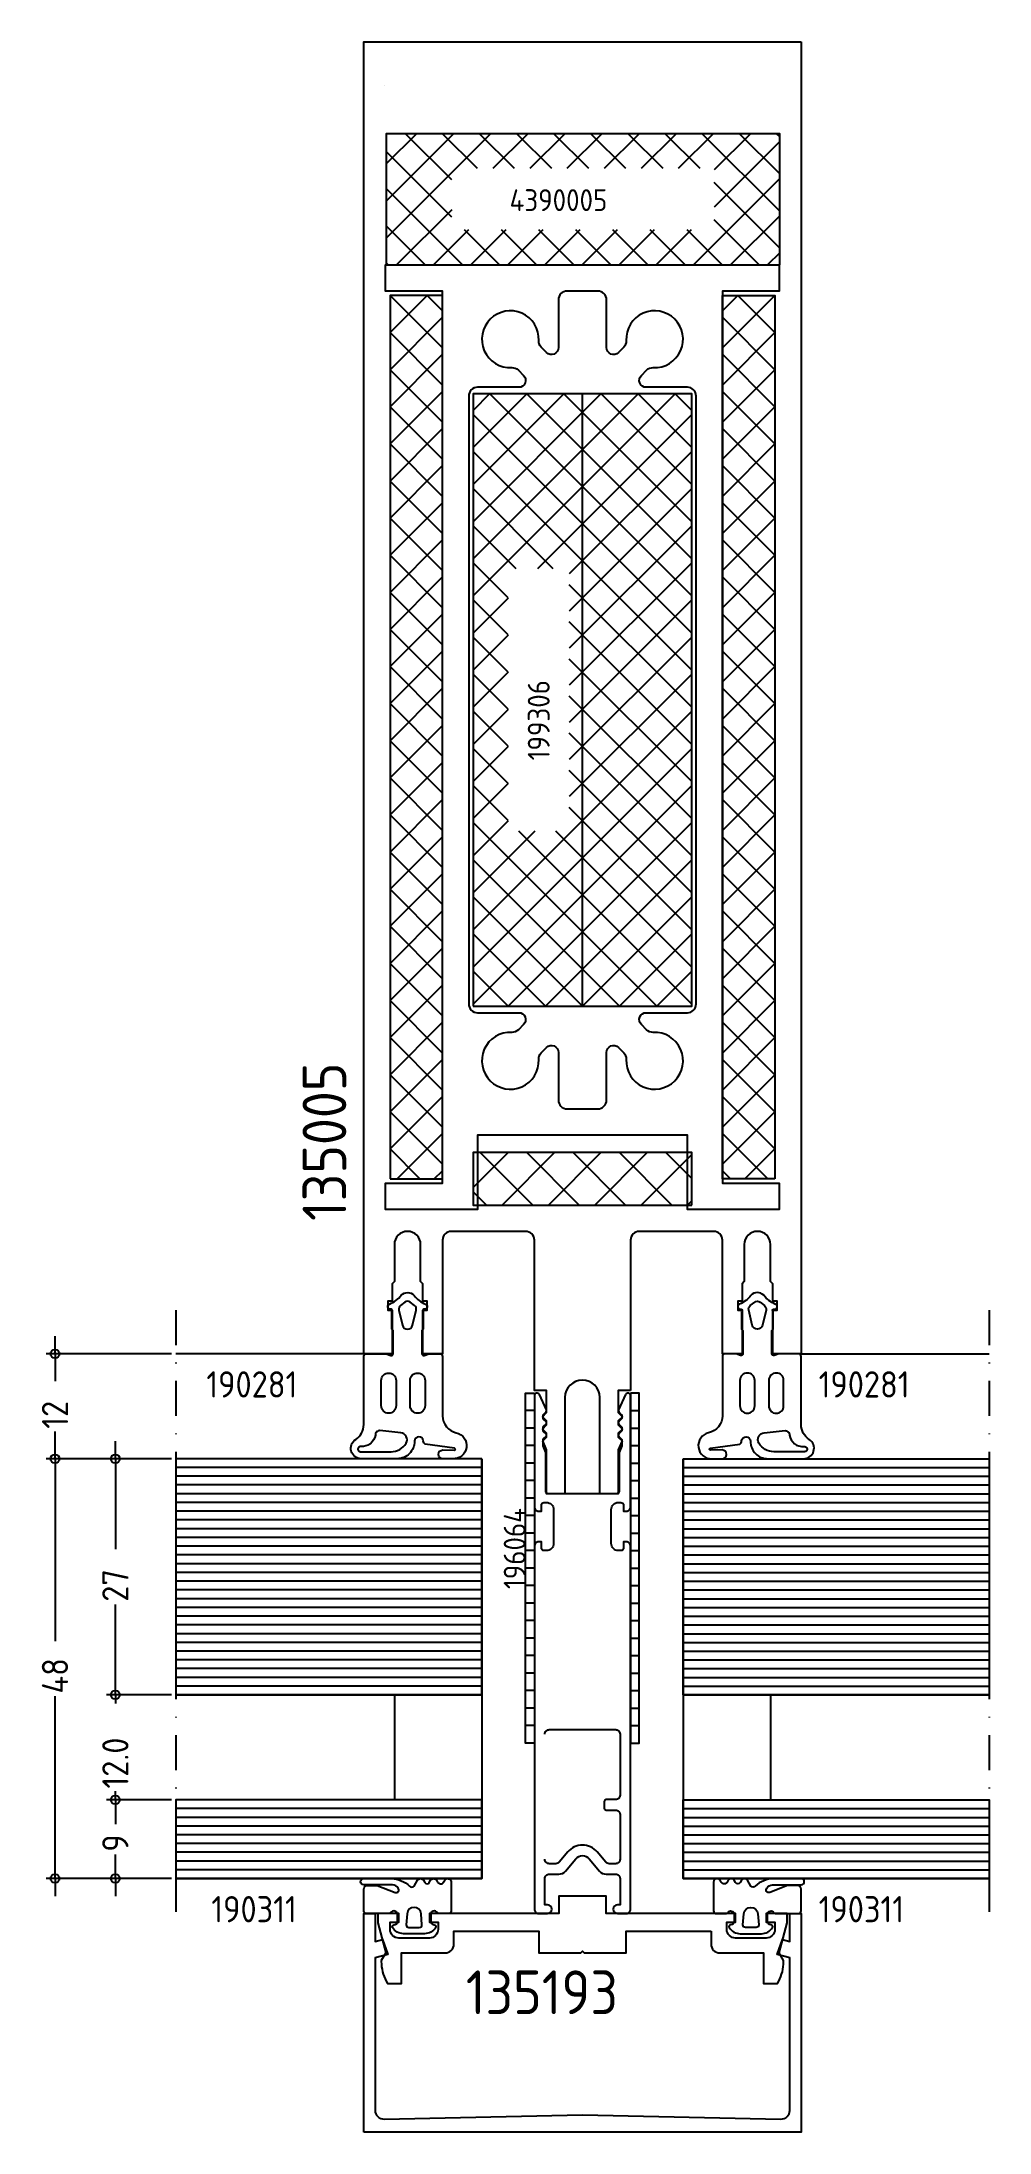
# Model space of a CAD drawing. Header units: millimetres. Extents: x 173 to 281, y 43 to 282.
import ezdxf

# ---------------------------------------------------------------- set-up
doc = ezdxf.new("R2010")
doc.units = ezdxf.units.MM
doc.linetypes.add('DASHDOT', pattern=[8, 4, -2, 0, -2])
doc.layers.add('AM_5', color=3, linetype='Continuous', lineweight=25)
for name, color, linetype in [('AM_C', 7, 'Continuous'), ('AM_S', 7, 'Continuous'), ('Cent3', 7, 'Continuous'), ('Cont2', 7, 'Continuous'), ('DIMENSIONS', 7, 'Continuous'), ('Sonstiges', 7, 'Continuous'), ('WBC-GER-ENG', 7, 'Continuous')]:
    doc.layers.add(name, color=color, linetype=linetype)
doc.styles.get("Standard").update_dxf_attribs({"font": 'ISOCP.SHX'})

# ---------------------------------------------------------------- blocks, each defined once
blk = doc.blocks.new('WI135005_9_9')
at = {"linetype": 'Continuous'}
blk.add_line((161, 22.6), (161, 22.6), dxfattribs=at)
for points, format in [([(24.25, 18.5), (28.5, 18.5, 1), (28.5, 21.5), (24.25, 21.5), (24, 21.75), (22, 21.75), (22, 22.25), (21, 22.25), (21, 21.75), (16, 21.75), (16, 25), (166, 25), (166, 25), (166, -25)], "xyb"), ([(161, -22.6, 0, 0, 0), (161, 22.6, 0, 0, 0), (32, 22.6, 0, 0, 0), (32, -22.6, 0, 0, 0), (161, -22.6, 0.1, 0.1, 0)], "xyseb"), ([(11.8, -5.5), (11.8, -4.1), (9.282843, -4.1), (8.8, -4.582843), (8.317157, -4.1), (7.882843, -4.1), (7.4, -4.582843), (6.917157, -4.1), (6.482843, -4.1), (6.046713, -4.53613), (5, -4.1), (0, -4.1), (0, -2), (11, -2, 1), (11, 2), (0, 2), (0, 4.1), (5, 4.1), (6.046713, 4.53613), (6.482843, 4.1), (6.917157, 4.1), (7.4, 4.582843), (7.882843, 4.1), (8.317157, 4.1), (8.8, 4.582843), (9.282843, 4.1), (11.8, 4.1), (11.8, 5.5), (29, 5.5, 0.414214), (30, 6.5), (30, 15, 0.414214), (29, 16), (16, 16), (16, 18.25), (21, 18.25), (21, 17.75), (22, 17.75), (22, 18.25), (24, 18.25), (24.25, 18.5)], "xyb"), ([(14.7, -3.8, 0, 0, 0), (30, -3.8, 0, 0, 0), (30, 3.8, 0, 0, 0), (14.7, 3.8, 0, 0, 0), (14.7, 3.8, 0, 0, 0), (14.7, -3.8, 0.1, 0.1, 0)], "xyseb"), ([(166, -25), (16, -25), (16, -21.75), (21, -21.75), (21, -22.25), (22, -22.25), (22, -21.75), (24, -21.75), (24.25, -21.5), (28.5, -21.5, 1), (28.5, -18.5), (24.25, -18.5), (24, -18.25), (22, -18.25), (22, -17.75), (21, -17.75), (21, -18.25), (16, -18.25), (16, -16), (29, -16, 0.414214), (30, -15), (30, -6.5, 0.414214), (29, -5.5), (11.8, -5.5)], "xyb")]:
    blk.add_lwpolyline(points, format=format, dxfattribs=at)
blk = doc.blocks.new('WI196064_253_253')
at = {"linetype": 'Continuous'}
for points, format in [([(-6, -5.5, 0.414214), (-5.5, -5), (-5.5, -4.7), (-6.2, -4.7, -0.414214), (-6.5, -4.4), (-6.5, -4.1, -0.414214), (-5.7, -3.3), (-1.8, -3.3, -0.414214), (-1, -4.1), (-1, -4.4, -0.414214), (-1.3, -4.7), (-2, -4.7), (-2, -5, 0.414214), (-1.5, -5.5), (11.2, -5.5, 0.803179), (11.326393, -4.927925), (9.584262, -4.118617, 0.314902), (9.358579, -4.158579), (9.075736, -4.441421, -0.198912), (8.934315, -4.5), (8.665685, -4.5, -0.198912), (8.524264, -4.441421), (8.241421, -4.158579, 0.414214), (7.958579, -4.158579), (7.675736, -4.441421, -0.198912), (7.534315, -4.5), (7.265685, -4.5, -0.198912), (7.124264, -4.441421), (6.841421, -4.158579, 0.414214), (6.558579, -4.158579), (6.275736, -4.441421, -0.198912), (6.134315, -4.5), (5.559761, -4.5, -0.087489), (5.491357, -4.487939), (4.700252, -4.2), (0.3, -4.2, -0.414214), (0, -3.9), (0, 3.9, -0.414214), (0.3, 4.2), (4.700252, 4.2), (5.491357, 4.487939, -0.087489), (5.559761, 4.5), (6.134315, 4.5, -0.198912), (6.275736, 4.441421), (6.558579, 4.158579, 0.414214), (6.841421, 4.158579), (7.124264, 4.441421, -0.198912), (7.265685, 4.5), (7.534315, 4.5, -0.198912), (7.675736, 4.441421), (7.958579, 4.158579, 0.414214), (8.241421, 4.158579), (8.524264, 4.441421, -0.198912), (8.665685, 4.5), (8.934315, 4.5, -0.198912), (9.075736, 4.441421), (9.358579, 4.158579, 0.314902), (9.584262, 4.118617), (11.326393, 4.927925, 0.803179), (11.2, 5.5), (-1.5, 5.5, 0.414214), (-2, 5), (-2, 4.7), (-1.3, 4.7, -0.414214), (-1, 4.4), (-1, 4.1, -0.414214), (-1.8, 3.3), (-5.7, 3.3, -0.414214), (-6.5, 4.1), (-6.5, 4.4, -0.414214), (-6.2, 4.7), (-5.5, 4.7), (-5.5, 5, 0.414214), (-6, 5.5), (-47.5, 5.5, 0.414214), (-48, 5), (-48, 4, 1), (-47, 4), (-47, 4.3), (-44, 4.3)], "xyb"), ([(-44, 4.3, -0.414214), (-43.5, 3.8), (-43.5, 2.716308, 0.221695), (-43.142788, 1.950263), (-41.731491, 0.766044, -0.466308), (-41.731491, -0.766044), (-43.142788, -1.950263, 0.221695), (-43.5, -2.716308), (-43.5, -3.8, -0.414214), (-44, -4.3), (-47, -4.3), (-47, -4, 1), (-48, -4), (-48, -5, 0.414214), (-47.5, -5.5), (-6, -5.5, 0.414214)], "xyb"), ([(-27.474277, 4.3, -0.414214), (-26.974277, 3.8), (-26.974277, -3.8, -0.414214), (-27.474277, -4.3), (-34.474277, -4.3), (-34.474277, -4.3, -0.414214), (-34.974277, -3.8), (-34.974277, -2.7, 0.414214), (-35.174278, -2.5), (-35.974277, -2.5, 0.414214), (-36.174278, -2.7), (-36.174278, -3.8, -0.414214), (-36.674278, -4.3), (-41.799999, -4.3, -0.414214), (-42.299999, -3.8), (-42.299999, -3.042723, -0.221695), (-42.121395, -2.659701), (-40.960144, -1.685298, 0.466308), (-40.960148, 1.685298), (-42.121395, 2.659701, -0.221695), (-42.299999, 3.042723), (-42.299999, 3.8, -0.414214), (-41.799999, 4.3)], "xyb"), ([(-41.799999, 4.3, 0, 0, 0), (-36.674278, 4.3, 0, 0, -0.414214), (-36.174278, 3.8, 0, 0, 0), (-36.174278, 2.7, 0, 0, 0.414214), (-35.974277, 2.5, 0, 0, 0), (-35.174278, 2.5, 0, 0, 0.414214), (-34.974277, 2.7, 0, 0, 0), (-34.974277, 3.8, 0, 0, -0.414214), (-34.474277, 4.3, 0, 0, 0), (-27.474277, 4.3, 0.1, 0.1, 0)], "xyseb"), ([(-17.974277, 4.3, 0, 0, -0.414214), (-17.474277, 3.8, 0, 0, 0), (-17.474277, -3.8, 0, 0, -0.414214), (-17.974277, -4.3, 0, 0, 0), (-25.274279, -4.3, 0, 0, 0), (-25.274279, -4.3, 0, 0, -0.414214), (-25.774279, -3.8, 0, 0, 0), (-25.774279, 3.8, 0, 0, -0.414214), (-25.274279, 4.3, 0.1, 0.1, 0)], "xyseb"), ([(-25.274279, 4.3, 0, 0, 0), (-17.974277, 4.3, 0.1, 0.1, 0)], "xyseb"), ([(-7.7, 0, 0, 0, 0), (-7.7, -3.8, 0, 0, -0.414214), (-8.2, -4.3, 0, 0, 0), (-15.774278, -4.3, 0, 0, 0), (-15.774278, -4.3, 0, 0, -0.414214), (-16.274279, -3.8, 0, 0, 0), (-16.274279, 3.8, 0, 0, -0.414214), (-15.774278, 4.3, 0.1, 0.1, 0)], "xyseb"), ([(-15.774278, 4.3, 0, 0, 0), (-8.2, 4.3, 0, 0, -0.414214), (-7.7, 3.8, 0, 0, 0), (-7.7, 0, 0.1, 0.1, 0)], "xyseb"), ([(-6.5, 0, 0, 0, 0), (-6.5, 1.9, 0, 0, -0.414214), (-6.3, 2.1, 0, 0, 0), (-1.7, 2.1, 0, 0, -0.414214), (-1.2, 1.6, 0, 0, 0), (-1.2, -1.6, 0, 0, -0.414214), (-1.7, -2.1, 0, 0, 0), (-1.7, -2.1, 0, 0, 0), (-6.3, -2.1, 0, 0, -0.414214), (-6.5, -1.9, 0, 0, 0), (-6.5, 0, 0.1, 0.1, 0)], "xyseb")]:
    blk.add_lwpolyline(points, format=format, dxfattribs=at)
blk = doc.blocks.new('WI199174_253_253')
at = {"linetype": 'Continuous'}
for p, q in [((2, 0), (2, 1)), ((4, 0), (4, 1)), ((6, 0), (6, 1)), ((8, 0), (8, 1)), ((10, 0), (10, 1)), ((12, 0), (12, 1)), ((14, 0), (14, 1)), ((16, 0), (16, 1)), ((18, 0), (18, 1)), ((20, 0), (20, 1)), ((22, 0), (22, 1)), ((24, 0), (24, 1)), ((26, 0), (26, 1)), ((28, 0), (28, 1)), ((30, 0), (30, 1)), ((32, 0), (32, 1)), ((34, 0), (34, 1)), ((36, 0), (36, 1)), ((38, 0), (38, 1))]:
    blk.add_line(p, q, dxfattribs=at)
blk.add_lwpolyline([(0, 0), (40, 0), (40, 1), (0, 1)], close=True, dxfattribs=at)
blk = doc.blocks.new('WI135193_255_255')
at = {"linetype": 'Continuous'}
blk.add_lwpolyline([(-2, -14.7), (-3.5, -14.7, 0.414214), (-4.5, -15.7), (-4.5, -20.7), (-8, -20.7), (-8, -22.304741), (-7.729145, -22.444401, 0.116424), (-5.5, -23), (-5.366025, -23), (-4.474666, -22.485374), (-1.061234, -23.4), (0, -23.4), (0, -21), (-1, -21), (-1, -22), (-1.8, -22, -0.414214), (-2.8, -21), (-2.8, -17.5, -0.414214), (-1.8, -16.5), (-1, -16.5), (-1, -17.5), (0, -17.5), (0, -2.7), (2, -2.7), (2, 2.7), (0, 2.7), (0, 17.5), (-1, 17.5), (-1, 16.5), (-1.8, 16.5, -0.414214), (-2.8, 17.5), (-2.8, 21, -0.414214), (-1.8, 22), (-1, 22), (-1, 21), (0, 21), (0, 23.4), (-1.061234, 23.4), (-4.474666, 22.485374), (-5.366025, 23), (-5.5, 23, 0.116424), (-7.729145, 22.444401), (-8, 22.304741), (-8, 20.7), (-4.5, 20.7), (-4.5, 15.7, 0.414214), (-3.5, 14.7), (-2, 14.7), (-2, 5), (-4.5, 5), (-4.5, 0.2), (-4.3, 0), (-4.5, -0.2), (-4.5, -5), (-2, -5)], format="xyb", close=True, dxfattribs=at)
blk = doc.blocks.new('WI135073_9_9')
at = {"linetype": 'Continuous'}
blk.add_lwpolyline([(-25, 25), (0, 25), (0, 23.700001), (-3.198234, 23.700001), (-2.976936, 22.874105), (-4.674844, 22.256117), (-5.061731, 23.700001), (-22.5, 23.700001, 0.420682), (-23.499758, 22.677967), (-23, 0), (-23.499758, -22.677967, 0.420682), (-22.5, -23.700001), (-5.061731, -23.700001), (-4.674844, -22.256117), (-2.976936, -22.874105), (-3.198234, -23.700001), (0, -23.700001), (0, -25), (-25, -25)], format="xyb", close=True, dxfattribs=at)
blk = doc.blocks.new('WI190311_253_253')
at = {"linetype": 'Continuous'}
for points in [[(0, -0.3, -0.414214), (0.3, 0), (2.8, 0, -0.414214), (3.2, -0.4), (3.2, -1.542178), (2.419608, -3.59332, 0.786113), (2.900175, -3.92345, 0.262074), (3.28, -3.280817), (3.28, 0, -1), (4, 0), (4, -3.174253, -0.174474), (3.15, -5.241408, 0.57735), (3.15, -5.761024), (3.8, -6.136301, -0.57735), (3.8, -6.829122), (3.55, -6.973459, 0.57735), (3.55, -7.493074), (3.8, -7.637412, -0.57735), (3.8, -8.330232), (3.6, -8.445702, 0.56351), (3.585709, -9.129869), (3.8, -9.25359, -0.767327), (3.6, -10), (0.3, -10, -0.414214), (0, -9.7), (0, -8.569615, -0.267949), (0.1, -8.39641, 0.767327), (-0.1, -7.65), (-0.9, -7.65, 0.414214), (-1.3, -8.05, -0.592453), (-1.607692, -8.21853, -0.255924), (-2.3, -6.954555), (-2.3, -4.545445, -0.255924), (-1.607692, -3.28147, -0.592453), (-1.3, -3.45, 0.414214), (-0.9, -3.85), (-0.1, -3.85, 0.767327), (0.1, -3.10359, -0.267949), (0, -2.930385), (0, -0.3)], [(-0.034669, -4.952672), (-1.275501, -4.851002, 0.438367), (-1.6, -5.15), (-1.6, -6.35, 0.438367), (-1.275501, -6.648998), (-0.034669, -6.547328, 0.921414), (-0.034669, -4.952672)]]:
    blk.add_lwpolyline(points, format="xyb", close=True, dxfattribs=at)
blk = doc.blocks.new('WI190281_253_253')
at = {"linetype": 'Continuous'}
for points in [[(7.082557, 9, 0.352623), (9.036612, 10.573775, -0.922464), (12.000006, 10.173865), (12.000005, 9.026735, -1), (11.000006, 9.028487), (11.002372, 10.378488, 1.016497), (10.80242, 10.375567), (10.341222, 7.024625, -0.233259), (9.960943, 6.798472, 0.961649), (10, 5.8, -0.414214), (12.000002, 3.799999), (12, -0.277444, -0.749676), (9.788695, -0.923402, 0.255976), (8.103187, 0), (0.3, 0, -0.414214), (0, 0.3), (0.000001, 2.564738), (0.187901, 3.081435, 0.52048), (-0.000057, 3.349787), (-2.65495, 3.34981), (-2.804949, 3.199812), (-4.799952, 3.199829, 0.577455), (-5.099952, 3.148684), (-5.09998, 3.049959, -0.847054), (-5.683327, 2.950092, 0.133252), (-6.696209, 4.277394, -0.439074), (-6.666914, 5.749535, 0.130834), (-5.683327, 7.047229, -0.847054), (-5.09998, 6.947362), (-5.099952, 6.848637, 0.577863), (-4.799952, 6.798788), (-2.804949, 6.799211), (-2.65498, 6.649243), (0.000187, 6.649806, 0.520293), (0.188015, 6.917806), (0.000032, 7.434911), (0, 8.7, -0.414214), (0.3, 9), (7.082557, 9)], [(-3.269102, 5.584419), (-5.001101, 5.987016, 0.29188), (-5.508311, 5.807831), (-5.898954, 5.307831, 0.344328), (-5.898954, 4.692169), (-5.508311, 4.192169, 0.29188), (-5.001101, 4.012984), (-3.269102, 4.415581, 0.794214), (-3.269102, 5.584419)], [(5.95, 7, -1), (5.95, 5.3), (3.05, 5.3, -1), (3.05, 7), (5.95, 7)], [(8.785796, 1.821517, 0.418874), (9.293739, 1.32158, -0.396568), (10.603571, -0.331293, 1.080368), (11.2, -0.377444), (11.2, 3.117313, 0.263556), (10.228291, 4.832719, 0.552342), (9.020376, 4.220251), (8.785796, 1.821517)], [(5.95, 3.7, -1), (5.95, 2), (3.05, 2, -1), (3.05, 3.7), (5.95, 3.7)]]:
    blk.add_lwpolyline(points, format="xyb", close=True, dxfattribs=at)
blk = doc.blocks.new('WI135306_255_255')
at = {"linetype": 'Continuous'}
blk.add_lwpolyline([(140.5, -0.008788), (140.5, -22.5), (137.5, -22.5), (137.5, -16), (35.5, -16), (35.5, -22.5), (32.5, -22.5), (32.5, -12), (41, -12), (41, 12), (32.5, 12), (32.5, 22.5), (35.5, 22.5), (35.5, 16), (137.5, 16), (137.5, 16), (137.5, 22.5), (140.5, 22.5), (140.5, -0.008788)], dxfattribs=at)
blk.add_lwpolyline([(137.5, -0.058894), (137.5, 1.75, 0.414214), (136.5, 2.75), (131.047666, 2.75, -0.668179), (130.481981, 4.115685), (131.078798, 4.712503, -0.212044), (131.83628, 5.004126, 2.597465), (128.754126, 8.08628, -0.212044), (128.462503, 7.328798), (127.865685, 6.731981, -0.668179), (126.5, 7.297666), (126.5, 12, 0.414214), (125.5, 13), (125.5, 13), (56, 13, 0.414214), (55, 12), (55, 7.297666, -0.668179), (53.634315, 6.731981), (53.037497, 7.328798, -0.212044), (52.745874, 8.08628, 2.597465), (49.66372, 5.004126, -0.212044), (50.421202, 4.712503), (51.018019, 4.115685, -0.668179), (50.452334, 2.75), (45, 2.75, 0.414214), (44, 1.75), (44, -1.75, 0.414214), (45, -2.75), (50.452334, -2.75, -0.668179), (51.018019, -4.115685), (50.421202, -4.712503, -0.212044), (49.66372, -5.004126, 2.597465), (52.745874, -8.08628, -0.212044), (53.037497, -7.328798), (53.634315, -6.731981, -0.668179), (55, -7.297666), (55, -12, 0.414214), (56, -13), (125.5, -13, 0.414214), (126.5, -12), (126.5, -7.297666, -0.668179), (127.865685, -6.731981), (128.462503, -7.328798, -0.212044), (128.754126, -8.08628, 2.597465), (131.83628, -5.004126, -0.212044), (131.078798, -4.712503), (130.481981, -4.115685, -0.668179), (131.047666, -2.75), (136.5, -2.75, 0.414214), (137.5, -1.75), (137.5, -0.058894)], format="xyb", dxfattribs=at)
blk = doc.blocks.new('WI4390005_253_253')
at = {"linetype": 'Continuous'}
for points in [[(2.6, 45.026407), (11.323593, 53.75)], [(2.6, 49.269048), (7.080952, 53.75)], [(2.6, 53.511688), (2.838312, 53.75)], [(17.6, 41.79697), (5.64697, 53.75)], [(8.066234, 46.25), (15.566234, 53.75)], [(17.6, 46.03961), (9.88961, 53.75)], [(17.6, 50.282251), (14.132251, 53.75)], [(8.904329, 46.25), (2.6, 52.554329)], [(12.308875, 46.25), (17.6, 51.541125)], [(6.6, 44.311688), (2.6, 48.311688)], [(13.6, 43.298485), (17.6, 47.298485)], [(2.6, 40.783766), (6.6, 44.783766)], [(6.6, 40.069048), (2.6, 44.069048)], [(13.6, 39.055844), (17.6, 43.055844)], [(17.6, 37.554329), (13.6, 41.554329)], [(2.6, 36.541125), (6.6, 40.541125)], [(6.6, 35.826407), (2.6, 39.826407)], [(13.6, 34.813203), (17.6, 38.813203)], [(2.6, 32.298485), (6.6, 36.298485)], [(17.6, 33.311688), (13.6, 37.311688)], [(6.6, 31.583766), (2.6, 35.583766)], [(13.6, 30.570563), (17.6, 34.570563)], [(2.6, 28.055844), (6.6, 32.055844)], [(6.6, 27.341125), (2.6, 31.341125)], [(17.6, 29.069048), (13.6, 33.069048)], [(13.6, 26.327922), (17.6, 30.327922)], [(17.6, 24.826407), (13.6, 28.826407)], [(2.6, 23.813203), (6.6, 27.813203)], [(6.6, 23.098485), (2.6, 27.098485)], [(13.6, 22.085281), (17.6, 26.085281)], [(17.6, 20.583766), (13.6, 24.583766)], [(2.6, 19.570563), (6.6, 23.570563)], [(6.6, 18.855844), (2.6, 22.855844)], [(13.6, 17.842641), (17.6, 21.842641)], [(2.6, 15.327922), (6.6, 19.327922)], [(17.6, 16.341125), (13.6, 20.341125)], [(12.463203, 8.75), (2.6, 18.613203)], [(8.75, 8.75), (17.6, 17.6)], [(2.6, 11.085281), (7.764719, 16.25)], [(8.220563, 8.75), (2.6, 14.370563)], [(4.507359, 8.75), (12.007359, 16.25)], [(16.705844, 8.75), (9.205844, 16.25)], [(17.6, 12.098485), (13.448485, 16.25)], [(12.992641, 8.75), (17.6, 13.357359)], [(3.977922, 8.75), (2.6, 10.127922)], [(17.235281, 8.75), (17.6, 9.114719)]]:
    blk.add_lwpolyline(points, dxfattribs=at)
blk.add_lwpolyline([(2.6, 8.75), (17.6, 8.75), (17.6, 53.75), (2.6, 53.75)], close=True, dxfattribs=at)
blk = doc.blocks.new('WI199306_253_253')
at = {"linetype": 'Continuous'}
for p, q in [((0, 4.242641), (8.257359, 12.5)), ((0, 0), (12.5, 12.5)), ((0, -4.242641), (16.742641, 12.5)), ((0, -8.485281), (20.985281, 12.5)), ((0, 8.485281), (4.014719, 12.5)), ((25.227922, -12.5), (0.227922, 12.5)), ((29.470563, -12.5), (4.470563, 12.5)), ((33.713203, -12.5), (8.713203, 12.5)), ((20, 5.455844), (12.955844, 12.5)), ((21.198485, 8.5), (17.198485, 12.5)), ((21.227922, 8.5), (25.227922, 12.5)), ((25.441125, 8.5), (21.441125, 12.5)), ((25.470563, 8.5), (29.470563, 12.5)), ((29.683766, 8.5), (25.683766, 12.5)), ((29.713203, 8.5), (33.713203, 12.5)), ((33.926407, 8.5), (29.926407, 12.5)), ((33.955844, 8.5), (37.955844, 12.5)), ((38.169048, 8.5), (34.169048, 12.5)), ((38.198485, 8.5), (42.198485, 12.5)), ((38.411688, -12.5), (63.411688, 12.5)), ((42.411688, 8.5), (38.411688, 12.5)), ((42.441125, 8.5), (46.441125, 12.5)), ((42.654329, -12.5), (67.654329, 12.5)), ((46.654329, 8.5), (42.654329, 12.5)), ((46.683766, 8.5), (50.683766, 12.5)), ((70, -10.60303), (46.89697, 12.5)), ((50, 7.573593), (54.926407, 12.5)), ((50, 3.330952), (59.169048, 12.5)), ((70, -6.36039), (51.13961, 12.5)), ((70, -2.117749), (55.382251, 12.5)), ((70, 2.124892), (59.624892, 12.5)), ((70, 6.367532), (63.867532, 12.5)), ((70, 10.610173), (68.110173, 12.5)), ((46.89697, -12.5), (70, 10.60303)), ((20.985281, -12.5), (0, 8.485281)), ((0.227922, -12.5), (20, 7.272078)), ((67.654329, -12.5), (50, 5.154329)), ((51.13961, -12.5), (70, 6.36039)), ((16.742641, -12.5), (0, 4.242641)), ((4.470563, -12.5), (20, 3.029437)), ((0, 0), (70, 0)), ((12.5, -12.5), (0, 0)), ((8.713203, -12.5), (22.713203, 1.5)), ((12.955844, -12.5), (26.955844, 1.5)), ((17.198485, -12.5), (31.198485, 1.5)), ((21.441125, -12.5), (35.441125, 1.5)), ((37.955844, -12.5), (23.955844, 1.5)), ((25.683766, -12.5), (39.683766, 1.5)), ((42.198485, -12.5), (28.198485, 1.5)), ((29.926407, -12.5), (43.926407, 1.5)), ((46.441125, -12.5), (32.441125, 1.5)), ((34.169048, -12.5), (48.169048, 1.5)), ((50.683766, -12.5), (36.683766, 1.5)), ((54.926407, -12.5), (40.926407, 1.5)), ((59.169048, -12.5), (45.169048, 1.5)), ((63.411688, -12.5), (49.411688, 1.5)), ((55.382251, -12.5), (70, 2.117749)), ((59.624892, -12.5), (70, -2.124892)), ((8.257359, -12.5), (0, -4.242641)), ((63.867532, -12.5), (70, -6.367532)), ((4.014719, -12.5), (0, -8.485281)), ((68.110173, -12.5), (70, -10.610173))]:
    blk.add_line(p, q, dxfattribs=at)
blk.add_lwpolyline([(0, 12.5), (0, -12.5), (70, -12.5), (70, 12.5)], close=True, dxfattribs=at)
blk = doc.blocks.new('WI199281_253_253')
at = {"linetype": 'Continuous'}
for p, q in [((0, 0), (6, 6)), ((0, 4.242641), (1.757359, 6)), ((8.485281, 0), (2.485281, 6)), ((4.242641, 0), (10.242641, 6)), ((12.727922, 0), (6.727922, 6)), ((8.485281, 0), (14.485281, 6)), ((16.970563, 0), (10.970563, 6)), ((12.727922, 0), (18.727922, 6)), ((21.213203, 0), (15.213203, 6)), ((16.970563, 0), (22.970563, 6)), ((25.455844, 0), (19.455844, 6)), ((21.213203, 0), (27.213203, 6)), ((29.698485, 0), (23.698485, 6)), ((25.455844, 0), (31.455844, 6)), ((33.941125, 0), (27.941125, 6)), ((29.698485, 0), (35.698485, 6)), ((38.183766, 0), (32.183766, 6)), ((33.941125, 0), (39.941125, 6)), ((42.426407, 0), (36.426407, 6)), ((38.183766, 0), (44.183766, 6)), ((46.669048, 0), (40.669048, 6)), ((42.426407, 0), (48.426407, 6)), ((50.911688, 0), (44.911688, 6)), ((46.669048, 0), (52.669048, 6)), ((55.154329, 0), (49.154329, 6)), ((50.911688, 0), (56.911688, 6)), ((59.39697, 0), (53.39697, 6)), ((55.154329, 0), (61.154329, 6)), ((63.63961, 0), (57.63961, 6)), ((59.39697, 0), (65.39697, 6)), ((67.882251, 0), (61.882251, 6)), ((63.63961, 0), (69.63961, 6)), ((72.124892, 0), (66.124892, 6)), ((67.882251, 0), (73.882251, 6)), ((76.367532, 0), (70.367532, 6)), ((72.124892, 0), (78.124892, 6)), ((80.610173, 0), (74.610173, 6)), ((76.367532, 0), (82.367532, 6)), ((84.852814, 0), (78.852814, 6)), ((80.610173, 0), (86.610173, 6)), ((89.095454, 0), (83.095454, 6)), ((84.852814, 0), (90.852814, 6)), ((93.338095, 0), (87.338095, 6)), ((89.095454, 0), (95.095454, 6)), ((97.580736, 0), (91.580736, 6)), ((93.338095, 0), (99.338095, 6)), ((101, 0.823376), (95.823376, 6)), ((101, 5.066017), (100.066017, 6)), ((4.242641, 0), (0, 4.242641)), ((97.580736, 0), (101, 3.419264))]:
    blk.add_line(p, q, dxfattribs=at)
blk.add_lwpolyline([(101, 0), (101, 6), (0, 6), (0, 0)], close=True, dxfattribs=at)
blk = doc.blocks.new('WI4390004_253_253')
at = {"linetype": 'Continuous'}
for p, q in [((11.9, -15.016058), (13.416058, -13.5)), ((11.9, -20.319359), (17.9, -14.319359)), ((17.9, -17.499554), (13.900446, -13.5)), ((17.9, -22.802855), (11.9, -16.802855)), ((11.9, -25.62266), (17.9, -19.62266)), ((17.9, -28.106156), (11.9, -22.106156)), ((11.9, -30.925961), (17.9, -24.925961)), ((17.9, -33.409457), (11.9, -27.409457)), ((11.9, -36.229262), (17.9, -30.229262)), ((17.687242, -38.5), (11.9, -32.712758)), ((14.932563, -38.5), (17.9, -35.532563)), ((12.383942, -38.5), (11.9, -38.016058))]:
    blk.add_line(p, q, dxfattribs=at)
blk.add_lwpolyline([(11.9, -38.5), (17.9, -38.5), (17.9, -13.5), (11.9, -13.5)], close=True, dxfattribs=at)

msp = doc.modelspace()

# ---------------------------------------------------------------- linework, layer by layer
at = {"layer": 'AM_5'}
for p, q in [((209.61, 132.22), (188.11, 132.22)), ((259.61, 132.22), (281.11, 132.22))]:
    msp.add_line(p, q, dxfattribs=at)
at = {"layer": 'Cent3', "linetype": 'DASHDOT'}
for p, q in [((188.11, 137.22), (188.11, 67.22)), ((281.11, 137.22), (281.11, 67.22))]:
    msp.add_line(p, q, dxfattribs=at)
at = {"layer": 'Cont2'}
for p, q in [((223.11, 120.22), (188.11, 120.22)), ((223.11, 120.22), (223.11, 72.22)), ((246.11, 120.22), (281.11, 120.22)), ((246.11, 120.22), (246.11, 72.22)), ((223.11, 119.22), (188.11, 119.22)), ((223.11, 118.22), (188.11, 118.22)), ((223.11, 117.22), (188.11, 117.22)), ((246.11, 119.22), (281.11, 119.22)), ((246.11, 118.22), (281.11, 118.22)), ((246.11, 117.22), (281.11, 117.22)), ((223.11, 116.22), (188.11, 116.22)), ((223.11, 115.22), (188.11, 115.22)), ((246.11, 116.22), (281.11, 116.22)), ((246.11, 115.22), (281.11, 115.22)), ((223.11, 114.22), (188.11, 114.22)), ((223.11, 113.22), (188.11, 113.22)), ((246.11, 114.22), (281.11, 114.22)), ((246.11, 113.22), (281.11, 113.22)), ((223.11, 112.22), (188.11, 112.22)), ((223.11, 111.22), (188.11, 111.22)), ((223.11, 110.22), (188.11, 110.22)), ((246.11, 112.22), (281.11, 112.22)), ((246.11, 111.22), (281.11, 111.22)), ((246.11, 110.22), (281.11, 110.22)), ((223.11, 109.22), (188.11, 109.22)), ((223.11, 108.22), (188.11, 108.22)), ((246.11, 109.22), (281.11, 109.22)), ((246.11, 108.22), (281.11, 108.22)), ((223.11, 107.22), (188.11, 107.22)), ((223.11, 106.22), (188.11, 106.22)), ((223.11, 105.22), (188.11, 105.22)), ((246.11, 107.22), (281.11, 107.22)), ((246.11, 106.22), (281.11, 106.22)), ((246.11, 105.22), (281.11, 105.22)), ((223.11, 104.22), (188.11, 104.22)), ((223.11, 103.22), (188.11, 103.22)), ((246.11, 104.22), (281.11, 104.22)), ((246.11, 103.22), (281.11, 103.22)), ((223.11, 102.22), (188.11, 102.22)), ((223.11, 101.22), (188.11, 101.22)), ((246.11, 102.22), (281.11, 102.22)), ((246.11, 101.22), (281.11, 101.22)), ((223.11, 100.22), (188.11, 100.22)), ((223.11, 99.22), (188.11, 99.22)), ((223.11, 98.22), (188.11, 98.22)), ((246.11, 100.22), (281.11, 100.22)), ((246.11, 99.22), (281.11, 99.22)), ((246.11, 98.22), (281.11, 98.22)), ((223.11, 97.22), (188.11, 97.22)), ((223.11, 96.22), (188.11, 96.22)), ((246.11, 97.22), (281.11, 97.22)), ((246.11, 96.22), (281.11, 96.22)), ((223.11, 95.22), (188.11, 95.22)), ((223.11, 94.22), (188.11, 94.22)), ((223.11, 93.22), (188.11, 93.22)), ((213.11, 93.22), (213.11, 81.22)), ((246.11, 95.22), (281.11, 95.22)), ((246.11, 94.22), (281.11, 94.22)), ((246.11, 93.22), (281.11, 93.22)), ((256.11, 93.22), (256.11, 81.22)), ((223.11, 81.22), (188.11, 81.22)), ((223.11, 80.22), (188.11, 80.22)), ((223.11, 79.22), (188.11, 79.22)), ((246.11, 81.22), (281.11, 81.22)), ((246.11, 80.22), (281.11, 80.22)), ((246.11, 79.22), (281.11, 79.22)), ((223.11, 78.22), (188.11, 78.22)), ((223.11, 77.22), (188.11, 77.22)), ((246.11, 78.22), (281.11, 78.22)), ((246.11, 77.22), (281.11, 77.22)), ((223.11, 76.22), (188.11, 76.22)), ((223.11, 75.22), (188.11, 75.22)), ((223.11, 74.22), (188.11, 74.22)), ((246.11, 76.22), (281.11, 76.22)), ((246.11, 75.22), (281.11, 75.22)), ((246.11, 74.22), (281.11, 74.22)), ((223.11, 73.22), (188.11, 73.22)), ((223.11, 72.22), (188.11, 72.22)), ((246.11, 73.22), (281.11, 73.22)), ((246.11, 72.22), (281.11, 72.22))]:
    msp.add_line(p, q, dxfattribs=at)
for points in [[(223.11, 120.22), (188.11, 120.22), (188.11, 93.22), (223.11, 93.22)], [(246.11, 120.22), (281.11, 120.22), (281.11, 93.22), (246.11, 93.22)], [(223.11, 81.22), (188.11, 81.22), (188.11, 72.22), (223.11, 72.22)], [(246.11, 81.22), (281.11, 81.22), (281.11, 72.22), (246.11, 72.22)]]:
    msp.add_lwpolyline(points, close=True, dxfattribs=at)
at = {"layer": 'DIMENSIONS'}
for p, q in [((174.31, 132.22), (174.31, 134.22)), ((187.61, 132.22), (173.31, 132.22)), ((174.31, 132.22), (174.31, 129.09)), ((174.31, 120.22), (174.31, 123.35)), ((181.21, 120.22), (181.21, 122.22)), ((187.61, 120.22), (173.31, 120.22)), ((174.31, 120.22), (174.31, 99.38)), ((181.21, 120.22), (181.21, 109.88)), ((181.21, 93.22), (181.21, 103.57)), ((187.61, 93.22), (180.21, 93.22)), ((181.21, 93.22), (181.21, 92.24)), ((174.31, 72.22), (174.31, 93.07)), ((181.21, 81.22), (181.21, 82.21)), ((187.61, 81.22), (180.21, 81.22)), ((181.21, 81.22), (181.21, 78.45)), ((181.21, 72.22), (181.21, 74.99)), ((187.61, 72.22), (173.31, 72.22)), ((174.31, 72.22), (174.31, 70.22)), ((181.21, 72.22), (181.21, 70.22))]:
    msp.add_line(p, q, dxfattribs=at)
at = {"layer": 'DIMENSIONS', "linetype": 'Continuous'}
for centre in [(174.31, 132.22), (174.31, 120.22), (181.21, 120.22), (181.21, 93.22), (181.21, 81.22), (174.31, 72.22), (181.21, 72.22)]:
    msp.add_circle(centre, 0.5, dxfattribs=at)

# ---------------------------------------------------------------- block references
at = {"layer": 'AM_C', "linetype": 'Continuous'}
for name, p, rotation in [('WI190281_253_253', (209.61, 132.22), 270), ('WI196064_253_253', (234.61, 116.22), 90), ('WI190311_253_253', (209.61, 68.22), 90)]:
    msp.add_blockref(name, p, dxfattribs=dict(at, rotation=rotation))
at = {"layer": 'AM_C', "linetype": 'Continuous', "yscale": -1}
for name, p, rotation in [('WI190281_253_253', (259.61, 132.22), 270), ('WI190311_253_253', (259.61, 68.22), 90)]:
    msp.add_blockref(name, p, dxfattribs=dict(at, rotation=rotation))
at = {"layer": 'AM_S', "linetype": 'Continuous', "rotation": 90}
for name, p in [('WI135005_9_9', (234.61, 116.22)), ('WI135193_255_255', (234.61, 68.22)), ('WI135073_9_9', (234.61, 68.22))]:
    msp.add_blockref(name, p, dxfattribs=at)
at = {"layer": 'Sonstiges', "linetype": 'Continuous'}
for name, p, rotation in [('WI4390005_253_253', (265.91, 254.12), 90), ('WI135306_255_255', (234.61, 116.22), 90), ('WI199281_253_253', (212.61, 253.22), 270), ('WI199306_253_253', (234.61, 171.97), 90), ('WI4390004_253_253', (208.61, 137.32), 90), ('WI199174_253_253', (240.11, 127.72), 270)]:
    msp.add_blockref(name, p, dxfattribs=dict(at, rotation=rotation))
at = {"layer": 'Sonstiges', "linetype": 'Continuous', "yscale": -1, "rotation": 270}
for name, p in [('WI199281_253_253', (256.61, 253.22)), ('WI199174_253_253', (229.11, 127.72))]:
    msp.add_blockref(name, p, dxfattribs=at)

# ---------------------------------------------------------------- texts
at = {"layer": 'DIMENSIONS', "linetype": 'Continuous'}
for s, p in [('12', (175.81, 123.65)), ('27', (182.71, 103.87)), ('48', (175.81, 93.37)), ('12.0', (182.71, 82.51)), ('9', (182.71, 75.29))]:
    msp.add_text(s, height=3, rotation=90, dxfattribs=at).set_placement(p)
at = {"layer": 'WBC-GER-ENG', "linetype": 'Continuous'}
for s, height, p in [('4390005', 2.5, (226.28, 262.87)), ('190281', 3, (191.61, 127.22)), ('190281', 3, (261.61, 127.22)), ('190311', 3, (192.18, 67.22)), ('190311', 3, (261.61, 67.22)), ('135193', 5, (221.28, 56.72))]:
    msp.add_text(s, height=height, dxfattribs=at).set_placement(p)
for s, height, p in [('199306', 2.5, (230.86, 200.07)), ('135005', 5, (207.61, 147.41)), ('196064', 2.5, (228.11, 105.32))]:
    msp.add_text(s, height=height, rotation=90, dxfattribs=at).set_placement(p)

doc.saveas('drawing.dxf')
